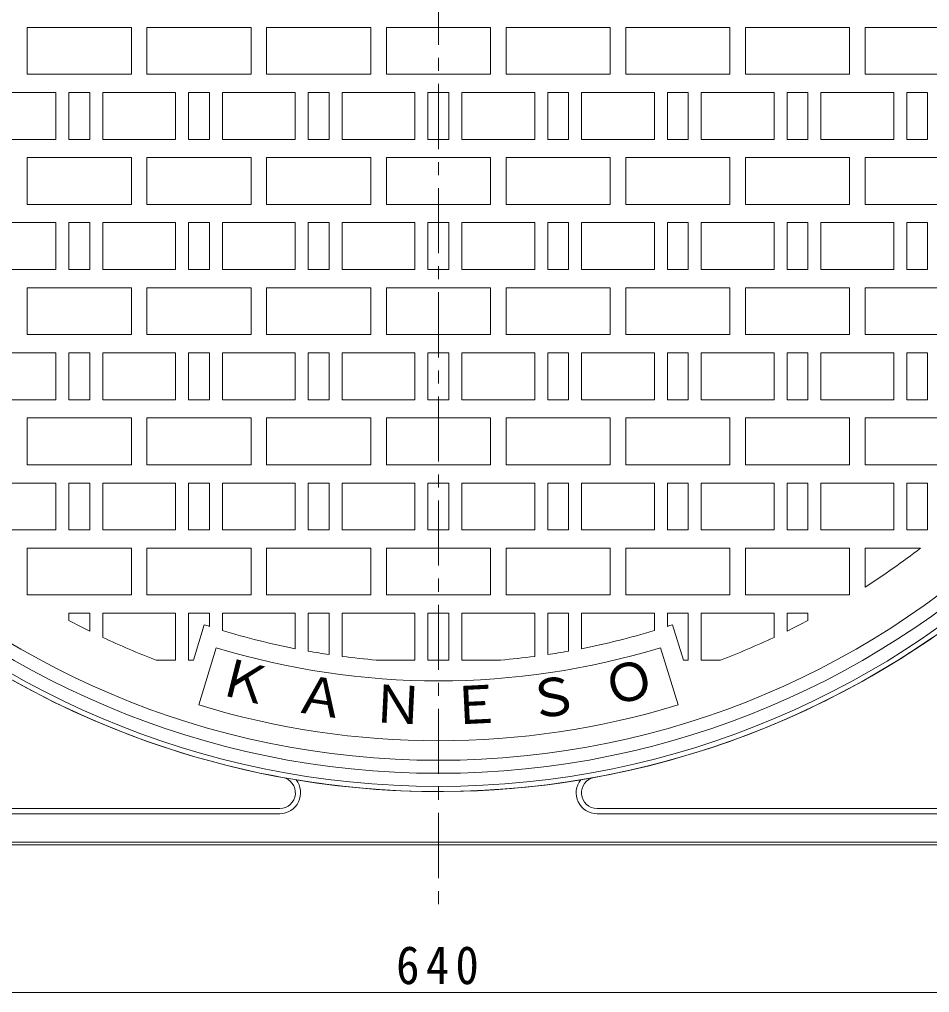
# Model space of a CAD drawing. Units: millimetres, scale not verified. Extents: x -839 to 950, y -676 to 674.
# Drawn here: x -586.9 to -237.2, y -115.1 to 258.7 of the extents above; entities that cross this region are included whole.
import ezdxf
from ezdxf.enums import TextEntityAlignment as Align

# ---------------------------------------------------------------- set-up
doc = ezdxf.new("R2010")
doc.units = ezdxf.units.MM
doc.header["$LTSCALE"] = 5
doc.linetypes.add('CHAIN1', pattern=[8, 5, -1, 1, -1])
for name, color, linetype, lineweight in [('8-0', 3, 'Continuous', 9), ('8-1', 2, 'Continuous', 9), ('8-4', 7, 'Continuous', 9)]:
    doc.layers.add(name, color=color, linetype=linetype, lineweight=lineweight)
doc.layers.add('8-F', color=7, linetype='Continuous')
doc.styles.add('ＭＳ ゴシック', font='')
doc.styles.get('ＭＳ ゴシック').set_extended_font_data('MS Gothic')

msp = doc.modelspace()

# ---------------------------------------------------------------- linework, layer by layer
at = {"layer": '8-0'}
for p, q in [((-583.902, 255.615), (-543.902, 255.615)), ((-543.902, 255.615), (-543.902, 237.615)), ((-537.902, 255.615), (-497.902, 255.615)), ((-497.902, 255.615), (-497.902, 237.615)), ((-491.902, 255.615), (-451.902, 255.615)), ((-451.902, 255.615), (-451.902, 237.615)), ((-445.902, 255.615), (-405.902, 255.615)), ((-405.902, 255.615), (-405.902, 237.615)), ((-399.902, 255.615), (-359.902, 255.615)), ((-359.902, 255.615), (-359.902, 237.615)), ((-353.902, 255.615), (-313.902, 255.615)), ((-313.902, 255.615), (-313.902, 237.615)), ((-307.902, 255.615), (-267.902, 255.615)), ((-267.902, 255.615), (-267.902, 237.615)), ((-261.902, 255.615), (-221.902, 255.615)), ((-572.902, 212.615), (-572.902, 230.616)), ((-559.902, 212.615), (-559.902, 230.616)), ((-554.902, 212.615), (-554.902, 230.616)), ((-526.902, 230.616), (-554.902, 230.616)), ((-526.902, 212.615), (-526.902, 230.616)), ((-508.902, 212.615), (-508.902, 230.616)), ((-480.902, 230.616), (-508.902, 230.616)), ((-480.902, 212.615), (-480.902, 230.616)), ((-475.902, 230.616), (-467.902, 230.616)), ((-475.902, 212.615), (-475.902, 230.616)), ((-467.902, 212.615), (-467.902, 230.616)), ((-462.902, 230.616), (-434.902, 230.616)), ((-462.902, 212.615), (-462.902, 230.616)), ((-434.902, 212.615), (-434.902, 230.616)), ((-416.902, 212.615), (-416.902, 230.616)), ((-416.902, 230.616), (-388.902, 230.616)), ((-388.902, 212.615), (-388.902, 230.616)), ((-383.902, 230.616), (-375.902, 230.616)), ((-383.902, 212.615), (-383.902, 230.616)), ((-375.902, 212.615), (-375.902, 230.616)), ((-370.902, 230.616), (-342.902, 230.616)), ((-370.902, 212.615), (-370.902, 230.616)), ((-342.902, 212.615), (-342.902, 230.616)), ((-324.902, 230.616), (-296.902, 230.616)), ((-324.902, 212.615), (-324.902, 230.616)), ((-296.902, 212.615), (-296.902, 230.616)), ((-278.902, 212.615), (-278.902, 230.616)), ((-278.902, 230.616), (-250.902, 230.616)), ((-250.902, 212.615), (-250.902, 230.616)), ((-237.902, 212.615), (-237.902, 230.616)), ((-572.902, 212.615), (-600.902, 212.615)), ((-559.902, 212.615), (-567.902, 212.615)), ((-526.902, 212.615), (-554.902, 212.615)), ((-480.902, 212.615), (-508.902, 212.615)), ((-475.902, 212.615), (-467.902, 212.615)), ((-462.902, 212.615), (-434.902, 212.615)), ((-416.902, 212.615), (-388.902, 212.615)), ((-383.902, 212.615), (-375.902, 212.615)), ((-370.902, 212.615), (-342.902, 212.615)), ((-324.902, 212.615), (-296.902, 212.615)), ((-278.902, 212.615), (-250.902, 212.615)), ((-245.902, 212.615), (-237.902, 212.615)), ((-583.902, 205.616), (-543.902, 205.616)), ((-543.902, 205.616), (-543.902, 187.615)), ((-537.902, 205.616), (-497.902, 205.616)), ((-497.902, 205.616), (-497.902, 187.615)), ((-491.902, 205.616), (-451.902, 205.616)), ((-451.902, 205.616), (-451.902, 187.615)), ((-445.902, 205.616), (-405.902, 205.616)), ((-405.902, 205.616), (-405.902, 187.615)), ((-399.902, 205.616), (-359.902, 205.616)), ((-359.902, 205.616), (-359.902, 187.615)), ((-353.902, 205.616), (-313.902, 205.616)), ((-313.902, 205.616), (-313.902, 187.615)), ((-307.902, 205.616), (-267.902, 205.616)), ((-267.902, 205.616), (-267.902, 187.615)), ((-261.902, 205.616), (-221.902, 205.616)), ((-572.902, 162.615), (-572.902, 180.616)), ((-559.902, 162.615), (-559.902, 180.616)), ((-554.902, 162.615), (-554.902, 180.616)), ((-526.902, 180.616), (-554.902, 180.616)), ((-526.902, 162.615), (-526.902, 180.616)), ((-508.902, 162.615), (-508.902, 180.616)), ((-480.902, 180.616), (-508.902, 180.616)), ((-480.902, 162.615), (-480.902, 180.616)), ((-475.902, 180.616), (-467.902, 180.616)), ((-475.902, 162.615), (-475.902, 180.616)), ((-467.902, 162.615), (-467.902, 180.616)), ((-462.902, 180.616), (-434.902, 180.616)), ((-462.902, 162.615), (-462.902, 180.616)), ((-434.902, 162.615), (-434.902, 180.616)), ((-416.902, 162.615), (-416.902, 180.616)), ((-416.902, 180.616), (-388.902, 180.616)), ((-388.902, 162.615), (-388.902, 180.616)), ((-383.902, 180.616), (-375.902, 180.616)), ((-383.902, 162.615), (-383.902, 180.616)), ((-375.902, 162.615), (-375.902, 180.616)), ((-370.902, 162.615), (-370.902, 180.616)), ((-370.902, 180.616), (-342.902, 180.616)), ((-342.902, 162.615), (-342.902, 180.616)), ((-324.902, 180.616), (-296.902, 180.616)), ((-324.902, 162.615), (-324.902, 180.616)), ((-296.902, 162.615), (-296.902, 180.616)), ((-278.902, 162.615), (-278.902, 180.616)), ((-278.902, 180.616), (-250.902, 180.616)), ((-250.902, 162.615), (-250.902, 180.616)), ((-237.902, 162.615), (-237.902, 180.616)), ((-572.902, 162.615), (-600.902, 162.615)), ((-559.902, 162.615), (-567.902, 162.615)), ((-526.902, 162.615), (-554.902, 162.615)), ((-480.902, 162.615), (-508.902, 162.615)), ((-475.902, 162.615), (-467.902, 162.615)), ((-462.902, 162.615), (-434.902, 162.615)), ((-416.902, 162.615), (-388.902, 162.615)), ((-383.902, 162.615), (-375.902, 162.615)), ((-370.902, 162.615), (-342.902, 162.615)), ((-324.902, 162.615), (-296.902, 162.615)), ((-278.902, 162.615), (-250.902, 162.615)), ((-245.902, 162.615), (-237.902, 162.615)), ((-583.902, 155.616), (-543.902, 155.616)), ((-543.902, 155.616), (-543.902, 137.616)), ((-537.902, 155.616), (-497.902, 155.616)), ((-497.902, 155.616), (-497.902, 137.616)), ((-491.902, 155.616), (-451.902, 155.616)), ((-451.902, 155.616), (-451.902, 137.616)), ((-445.902, 155.616), (-405.902, 155.616)), ((-405.902, 155.616), (-405.902, 137.616)), ((-353.902, 155.616), (-313.902, 155.616)), ((-313.902, 155.616), (-313.902, 137.616)), ((-307.902, 155.616), (-267.902, 155.616)), ((-267.902, 155.616), (-267.902, 137.616)), ((-261.902, 155.616), (-221.902, 155.616)), ((-572.902, 112.615), (-572.902, 130.616)), ((-559.902, 112.615), (-559.902, 130.616)), ((-554.902, 112.615), (-554.902, 130.616)), ((-526.902, 130.616), (-554.902, 130.616)), ((-526.902, 112.615), (-526.902, 130.616)), ((-508.902, 112.615), (-508.902, 130.616)), ((-480.902, 130.616), (-508.902, 130.616)), ((-480.902, 112.615), (-480.902, 130.616)), ((-475.902, 130.616), (-467.902, 130.616)), ((-475.902, 112.615), (-475.902, 130.616)), ((-467.902, 112.615), (-467.902, 130.616)), ((-462.902, 130.616), (-434.902, 130.616)), ((-462.902, 112.615), (-462.902, 130.616)), ((-434.902, 112.615), (-434.902, 130.616)), ((-416.902, 112.615), (-416.902, 130.616)), ((-416.902, 130.616), (-388.902, 130.616)), ((-388.902, 112.615), (-388.902, 130.616)), ((-383.902, 130.616), (-375.902, 130.616)), ((-383.902, 112.615), (-383.902, 130.616)), ((-375.902, 112.615), (-375.902, 130.616)), ((-370.902, 112.615), (-370.902, 130.616)), ((-370.902, 130.616), (-342.902, 130.616)), ((-342.902, 112.615), (-342.902, 130.616)), ((-324.902, 130.616), (-296.902, 130.616)), ((-324.902, 112.615), (-324.902, 130.616)), ((-296.902, 112.615), (-296.902, 130.616)), ((-278.902, 112.615), (-278.902, 130.616)), ((-278.902, 130.616), (-250.902, 130.616)), ((-250.902, 112.615), (-250.902, 130.616)), ((-237.902, 112.615), (-237.902, 130.616)), ((-572.902, 112.615), (-600.902, 112.615)), ((-559.902, 112.615), (-567.902, 112.615)), ((-526.902, 112.615), (-554.902, 112.615)), ((-480.902, 112.615), (-508.902, 112.615)), ((-475.902, 112.615), (-467.902, 112.615)), ((-462.902, 112.615), (-434.902, 112.615)), ((-416.902, 112.615), (-388.902, 112.615)), ((-383.902, 112.615), (-375.902, 112.615)), ((-370.902, 112.615), (-342.902, 112.615)), ((-324.902, 112.615), (-296.902, 112.615)), ((-278.902, 112.615), (-250.902, 112.615)), ((-245.902, 112.615), (-237.902, 112.615)), ((-583.902, 105.616), (-543.902, 105.616)), ((-543.902, 105.616), (-543.902, 87.616)), ((-537.902, 105.616), (-497.902, 105.616)), ((-497.902, 105.616), (-497.902, 87.616)), ((-491.902, 105.616), (-451.902, 105.616)), ((-451.902, 105.616), (-451.902, 87.616)), ((-445.902, 105.616), (-405.902, 105.616)), ((-405.902, 105.616), (-405.902, 87.616)), ((-353.902, 105.616), (-313.902, 105.616)), ((-313.902, 105.616), (-313.902, 87.616)), ((-307.902, 105.616), (-267.902, 105.616)), ((-267.902, 105.616), (-267.902, 87.616)), ((-261.902, 105.616), (-221.902, 105.616)), ((-572.902, 62.615), (-572.902, 80.616)), ((-559.902, 62.615), (-559.902, 80.616)), ((-554.902, 62.615), (-554.902, 80.616)), ((-526.902, 80.616), (-554.902, 80.616)), ((-526.902, 62.615), (-526.902, 80.616)), ((-508.902, 62.615), (-508.902, 80.616)), ((-480.902, 80.616), (-508.902, 80.616)), ((-480.902, 62.615), (-480.902, 80.616)), ((-475.902, 80.616), (-467.902, 80.616)), ((-475.902, 62.615), (-475.902, 80.616)), ((-467.902, 62.615), (-467.902, 80.616)), ((-462.902, 80.616), (-434.902, 80.616)), ((-462.902, 62.615), (-462.902, 80.616)), ((-434.902, 62.615), (-434.902, 80.616)), ((-416.902, 62.615), (-416.902, 80.616)), ((-416.902, 80.616), (-388.902, 80.616)), ((-388.902, 62.615), (-388.902, 80.616)), ((-383.902, 80.616), (-375.902, 80.616)), ((-383.902, 62.615), (-383.902, 80.616)), ((-375.902, 62.615), (-375.902, 80.616)), ((-370.902, 80.616), (-342.902, 80.616)), ((-370.902, 62.615), (-370.902, 80.616)), ((-342.902, 62.615), (-342.902, 80.616)), ((-324.902, 80.616), (-296.902, 80.616)), ((-324.902, 62.615), (-324.902, 80.616)), ((-296.902, 62.615), (-296.902, 80.616)), ((-278.902, 62.615), (-278.902, 80.616)), ((-278.902, 80.616), (-250.902, 80.616)), ((-250.902, 62.615), (-250.902, 80.616)), ((-237.902, 62.615), (-237.902, 80.616)), ((-572.902, 62.615), (-600.902, 62.615)), ((-559.902, 62.615), (-567.902, 62.615)), ((-526.902, 62.615), (-554.902, 62.615)), ((-480.902, 62.615), (-508.902, 62.615)), ((-475.902, 62.615), (-467.902, 62.615)), ((-462.902, 62.615), (-434.902, 62.615)), ((-416.902, 62.615), (-388.902, 62.615)), ((-383.902, 62.615), (-375.902, 62.615)), ((-370.902, 62.615), (-342.902, 62.615)), ((-324.902, 62.615), (-296.902, 62.615)), ((-278.902, 62.615), (-250.902, 62.615)), ((-245.902, 62.615), (-237.902, 62.615)), ((-583.902, 55.616), (-543.902, 55.616)), ((-543.902, 55.616), (-543.902, 37.616)), ((-537.902, 55.616), (-497.902, 55.616)), ((-497.902, 55.616), (-497.902, 37.616)), ((-491.902, 55.616), (-451.902, 55.616)), ((-451.902, 55.616), (-451.902, 37.616)), ((-445.902, 55.616), (-405.902, 55.616)), ((-405.902, 55.616), (-405.902, 37.616)), ((-399.902, 55.616), (-359.902, 55.616)), ((-359.902, 55.616), (-359.902, 37.616)), ((-353.902, 55.616), (-313.902, 55.616)), ((-313.902, 55.616), (-313.902, 37.616)), ((-261.902, 55.616), (-261.902, 40.647)), ((-261.902, 55.616), (-240.605, 55.616)), ((-567.902, 30.616), (-559.902, 30.616)), ((-567.902, 27.818), (-567.902, 30.616)), ((-559.902, 23.742), (-559.902, 30.616)), ((-554.902, 21.343), (-554.902, 30.616)), ((-513.902, 30.616), (-521.902, 30.616)), ((-521.902, 12.616), (-521.902, 30.616)), ((-513.902, 25.542), (-513.902, 30.616)), ((-480.902, 30.616), (-508.902, 30.616)), ((-508.902, 23.969), (-508.902, 30.616)), ((-480.902, 16.973), (-480.902, 30.616)), ((-475.902, 30.616), (-467.902, 30.616)), ((-475.902, 16.036), (-475.902, 30.616)), ((-467.902, 14.727), (-467.902, 30.616)), ((-462.902, 30.616), (-434.902, 30.616)), ((-462.902, 14.027), (-462.902, 30.616)), ((-434.902, 12.615), (-434.902, 30.616)), ((-416.902, 12.615), (-416.902, 30.616)), ((-416.902, 30.616), (-388.902, 30.616)), ((-388.902, 14.027), (-388.902, 30.616)), ((-383.902, 30.616), (-375.902, 30.616)), ((-383.902, 14.727), (-383.902, 30.616)), ((-375.902, 16.036), (-375.902, 30.616)), ((-370.902, 30.616), (-342.902, 30.616)), ((-370.902, 16.973), (-370.902, 30.616)), ((-342.902, 23.969), (-342.902, 30.616)), ((-337.902, 30.616), (-329.902, 30.616)), ((-337.902, 25.542), (-337.902, 30.616)), ((-296.902, 21.343), (-296.902, 30.616)), ((-291.902, 30.616), (-283.902, 30.616)), ((-291.902, 23.742), (-291.902, 30.616)), ((-283.902, 27.818), (-283.902, 30.616)), ((-515.897, 26.197), (-520.049, 12.616)), ((-511.275, 17.374), (-517.999, -4.621)), ((-340.529, 17.374), (-333.805, -4.621)), ((-526.902, 12.616), (-534.346, 12.616)), ((-520.049, 12.616), (-521.902, 12.616)), ((-449.756, 12.615), (-434.902, 12.615)), ((-416.902, 12.615), (-402.048, 12.615)), ((-324.902, 12.616), (-317.458, 12.616))]:
    msp.add_line(p, q, dxfattribs=at)
for points in [[(-583.902, 255.615), (-583.902, 237.615), (-543.902, 237.615)], [(-537.902, 255.615), (-537.902, 237.615), (-497.902, 237.615)], [(-491.902, 255.615), (-491.902, 237.615), (-451.902, 237.615)], [(-445.902, 255.615), (-445.902, 237.615), (-405.902, 237.615)], [(-399.902, 255.615), (-399.902, 237.615), (-359.902, 237.615)], [(-353.902, 255.615), (-353.902, 237.615), (-313.902, 237.615)], [(-307.902, 255.615), (-307.902, 237.615), (-267.902, 237.615)], [(-261.902, 255.615), (-261.902, 237.615), (-221.902, 237.615)], [(-600.902, 212.615), (-600.902, 230.616), (-572.902, 230.616)], [(-567.902, 212.615), (-567.902, 230.616), (-559.902, 230.616)], [(-513.902, 212.615), (-521.902, 212.615), (-521.902, 230.616)], [(-513.902, 212.615), (-513.902, 230.616), (-521.902, 230.616)], [(-429.902, 212.615), (-421.902, 212.615), (-421.902, 230.616)], [(-429.902, 212.615), (-429.902, 230.616), (-421.902, 230.616)], [(-337.902, 212.615), (-329.902, 212.615), (-329.902, 230.616)], [(-337.902, 212.615), (-337.902, 230.616), (-329.902, 230.616)], [(-291.902, 212.615), (-283.902, 212.615), (-283.902, 230.616)], [(-291.902, 212.615), (-291.902, 230.616), (-283.902, 230.616)], [(-245.902, 212.615), (-245.902, 230.616), (-237.902, 230.616)], [(-583.902, 205.616), (-583.902, 187.615), (-543.902, 187.615)], [(-537.902, 205.616), (-537.902, 187.615), (-497.902, 187.615)], [(-491.902, 205.616), (-491.902, 187.615), (-451.902, 187.615)], [(-445.902, 205.616), (-445.902, 187.615), (-405.902, 187.615)], [(-399.902, 205.616), (-399.902, 187.615), (-359.902, 187.615)], [(-353.902, 205.616), (-353.902, 187.615), (-313.902, 187.615)], [(-307.902, 205.616), (-307.902, 187.615), (-267.902, 187.615)], [(-261.902, 205.616), (-261.902, 187.615), (-221.902, 187.615)], [(-600.902, 162.615), (-600.902, 180.616), (-572.902, 180.616)], [(-567.902, 162.615), (-567.902, 180.616), (-559.902, 180.616)], [(-513.902, 162.615), (-521.902, 162.615), (-521.902, 180.616)], [(-513.902, 162.615), (-513.902, 180.616), (-521.902, 180.616)], [(-429.902, 162.615), (-421.902, 162.615), (-421.902, 180.616)], [(-429.902, 162.615), (-429.902, 180.616), (-421.902, 180.616)], [(-337.902, 162.615), (-329.902, 162.615), (-329.902, 180.616)], [(-337.902, 162.615), (-337.902, 180.616), (-329.902, 180.616)], [(-291.902, 162.615), (-283.902, 162.615), (-283.902, 180.616)], [(-291.902, 162.615), (-291.902, 180.616), (-283.902, 180.616)], [(-245.902, 162.615), (-245.902, 180.616), (-237.902, 180.616)], [(-583.902, 155.616), (-583.902, 137.616), (-543.902, 137.616)], [(-537.902, 155.616), (-537.902, 137.616), (-497.902, 137.616)], [(-491.902, 155.616), (-491.902, 137.616), (-451.902, 137.616)], [(-445.902, 155.616), (-445.902, 137.616), (-405.902, 137.616)], [(-399.902, 155.616), (-359.902, 155.616), (-359.902, 137.616)], [(-399.902, 155.616), (-399.902, 137.616), (-359.902, 137.616)], [(-353.902, 155.616), (-353.902, 137.616), (-313.902, 137.616)], [(-307.902, 155.616), (-307.902, 137.616), (-267.902, 137.616)], [(-261.902, 155.616), (-261.902, 137.616), (-221.902, 137.616)], [(-600.902, 112.615), (-600.902, 130.616), (-572.902, 130.616)], [(-567.902, 112.615), (-567.902, 130.616), (-559.902, 130.616)], [(-513.902, 112.615), (-521.902, 112.615), (-521.902, 130.616)], [(-513.902, 112.615), (-513.902, 130.616), (-521.902, 130.616)], [(-429.902, 112.615), (-421.902, 112.615), (-421.902, 130.616)], [(-429.902, 112.615), (-429.902, 130.616), (-421.902, 130.616)], [(-337.902, 112.615), (-329.902, 112.615), (-329.902, 130.616)], [(-337.902, 112.615), (-337.902, 130.616), (-329.902, 130.616)], [(-291.902, 112.615), (-283.902, 112.615), (-283.902, 130.616)], [(-291.902, 112.615), (-291.902, 130.616), (-283.902, 130.616)], [(-245.902, 112.615), (-245.902, 130.616), (-237.902, 130.616)], [(-583.902, 105.616), (-583.902, 87.616), (-543.902, 87.616)], [(-537.902, 105.616), (-537.902, 87.616), (-497.902, 87.616)], [(-491.902, 105.616), (-491.902, 87.616), (-451.902, 87.616)], [(-445.902, 105.616), (-445.902, 87.616), (-405.902, 87.616)], [(-399.902, 105.616), (-359.902, 105.616), (-359.902, 87.616)], [(-399.902, 105.616), (-399.902, 87.616), (-359.902, 87.616)], [(-353.902, 105.616), (-353.902, 87.616), (-313.902, 87.616)], [(-307.902, 105.616), (-307.902, 87.616), (-267.902, 87.616)], [(-261.902, 105.616), (-261.902, 87.616), (-221.902, 87.616)], [(-600.902, 62.615), (-600.902, 80.616), (-572.902, 80.616)], [(-567.902, 62.615), (-567.902, 80.616), (-559.902, 80.616)], [(-513.902, 62.615), (-521.902, 62.615), (-521.902, 80.616)], [(-513.902, 62.615), (-513.902, 80.616), (-521.902, 80.616)], [(-429.902, 62.615), (-421.902, 62.615), (-421.902, 80.616)], [(-429.902, 62.615), (-429.902, 80.616), (-421.902, 80.616)], [(-337.902, 62.615), (-329.902, 62.615), (-329.902, 80.616)], [(-337.902, 62.615), (-337.902, 80.616), (-329.902, 80.616)], [(-291.902, 62.615), (-283.902, 62.615), (-283.902, 80.616)], [(-291.902, 62.615), (-291.902, 80.616), (-283.902, 80.616)], [(-245.902, 62.615), (-245.902, 80.616), (-237.902, 80.616)], [(-583.902, 55.616), (-583.902, 37.616), (-543.902, 37.616)], [(-537.902, 55.616), (-537.902, 37.616), (-497.902, 37.616)], [(-491.902, 55.616), (-491.902, 37.616), (-451.902, 37.616)], [(-445.902, 55.616), (-445.902, 37.616), (-405.902, 37.616)], [(-399.902, 55.616), (-399.902, 37.616), (-359.902, 37.616)], [(-353.902, 55.616), (-353.902, 37.616), (-313.902, 37.616)], [(-307.902, 55.616), (-267.902, 55.616), (-267.902, 37.616)], [(-307.902, 55.616), (-307.902, 37.616), (-267.902, 37.616)], [(-526.902, 12.616), (-526.902, 30.616), (-554.902, 30.616)], [(-429.902, 12.615), (-421.902, 12.615), (-421.902, 30.616)], [(-429.902, 12.615), (-429.902, 30.616), (-421.902, 30.616)], [(-335.907, 26.197), (-331.755, 12.616), (-329.902, 12.616), (-329.902, 30.616)], [(-324.902, 12.616), (-324.902, 30.616), (-296.902, 30.616)]]:
    msp.add_lwpolyline(points, dxfattribs=at)
msp.add_circle((-425.902, 296.615), 322.5, dxfattribs=at)
for radius, start, end in [(304, 302.64783, 307.55556), (304, 242.15343, 243.84573), (285, 251.59259, 252.0148), (285, 287.98523, 288.40741), (304, 296.15427, 297.84657), (285, 253.06853, 258.87311), (285, 281.12689, 286.9315), (304, 244.89099, 249.10088), (304, 290.89912, 295.10904), (292, 252.99998, 287.00002), (285, 259.89584, 261.52557), (285, 278.47446, 280.10419), (285, 262.54054, 265.19881), (285, 274.80119, 277.45947), (315, 253, 287)]:
    msp.add_arc((-425.902, 296.615), radius, start, end, dxfattribs=at)
at = {"layer": '8-1', "linetype": 'CHAIN1'}
msp.add_line((-425.902, 673.88), (-425.902, -81.995), dxfattribs=at)
at = {"layer": '8-1'}
for p, q in [((-674.635, -44.384), (-486.855, -44.384)), ((-177.169, -44.385), (-364.948, -44.385)), ((-486.855, -46.385), (-720.902, -46.385)), ((-130.902, -46.385), (-364.948, -46.385)), ((-720.902, -57.384), (-130.902, -57.384)), ((-720.902, -58.384), (-130.902, -58.384)), ((-720.902, -58.385), (-130.902, -58.385))]:
    msp.add_line(p, q, dxfattribs=at)
for radius in [332.5, 327.5]:
    msp.add_circle((-425.902, 296.615), radius, dxfattribs=at)
for centre, radius, start, end in [((-425.902, 296.615), 334.5, 145.32016, 0), ((-425.902, 296.615), 334.5, 235.32016, 259.68779), ((-425.902, 296.615), 334.5, 260.58615, 304.67984), ((-486.855, -38.384), 6, 270, 79.68779), ((-486.855, -38.384), 8, 270, 38.72531), ((-364.948, -38.384), 8, 141.27551, 270), ((-364.948, -38.384), 6, 100.31233, 270)]:
    msp.add_arc(centre, radius, start, end, dxfattribs=at)
at = {"layer": '8-4'}
msp.add_line((-106.153, -115.083), (-745.651, -115.083), dxfattribs=at)

# ---------------------------------------------------------------- texts
at = {"layer": '8-4', "color": 2, "insert": (-442.152, -112.083), "char_height": 14.66, "attachment_point": 7, "style": 'ＭＳ ゴシック'}
msp.add_mtext('\\T1.27;\\W0.9;640', dxfattribs=at)
at = {"layer": '8-F', "style": 'ＭＳ ゴシック'}
for s, rotation, p in [('Ｋ', 345.833, (-512.785, -4.404)), ('Ｏ', 14.167, (-359.513, -9.577)), ('Ａ', 351.5, (-482.638, -11.512)), ('Ｓ', 8.5, (-390.071, -14.636)), ('Ｎ', 357.167, (-451.936, -15.608)), ('Ｅ', 2.833, (-420.979, -16.653))]:
    msp.add_text(s, height=14.66, rotation=rotation, dxfattribs=at).set_placement(p, align=Align.BOTTOM_LEFT)

doc.saveas('drawing.dxf')
